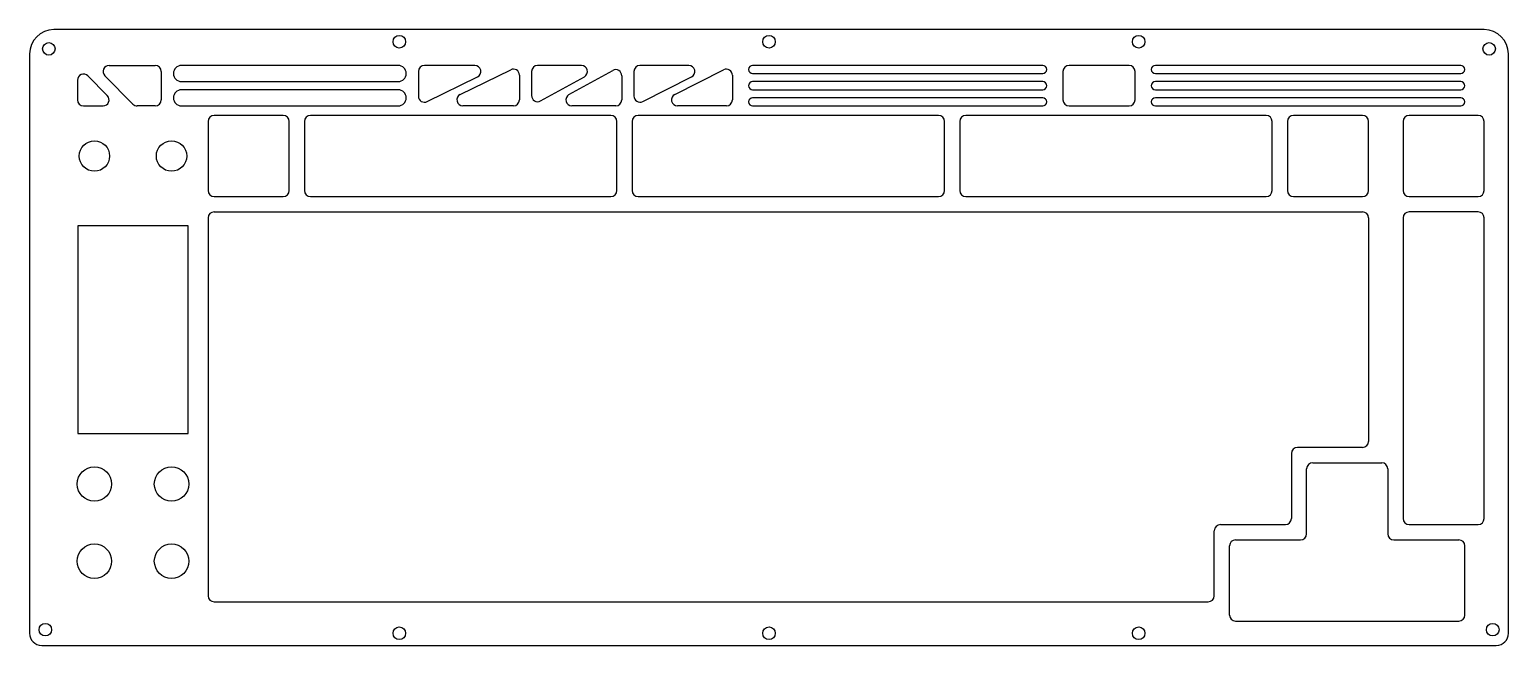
# Model space of a CAD drawing. Header units: millimetres. Extents: x 1 to 366, y 144 to 296.
import ezdxf

# ---------------------------------------------------------------- set-up
doc = ezdxf.new("R2010")
doc.units = ezdxf.units.MM
doc.layers.add('View009', color=7, linetype='CONTINUOUS')

msp = doc.modelspace()

# ---------------------------------------------------------------- linework, layer by layer
at = {"layer": 'View009'}
for p, q in [((360.252, 296.174), (6.8275, 296.174)), ((0.8275, 290.174), (0.8275, 147.174)), ((366.252, 147.174), (366.252, 290.174)), ((20.4794, 287.336), (31.8647, 287.336)), ((33.3647, 285.836), (33.3647, 278.836)), ((91.9086, 287.336), (38.3647, 287.336)), ((96.9086, 285.836), (96.9086, 279.741)), ((110.849, 287.336), (98.4086, 287.336)), ((107.266, 280.183), (119.707, 286.278)), ((124.867, 285.836), (124.867, 279.875)), ((137.186, 287.336), (126.367, 287.336)), ((134.118, 280.15), (144.938, 286.111)), ((150.161, 285.836), (150.161, 279.769)), ((163.724, 287.336), (151.661, 287.336)), ((160.26, 280.176), (172.323, 286.243)), ((251.184, 287.336), (179.497, 287.336)), ((179.497, 285.336), (251.184, 285.336)), ((256.184, 285.836), (256.184, 278.836)), ((272.506, 287.336), (257.684, 287.336)), ((274.006, 278.836), (274.006, 285.836)), ((354.473, 287.336), (279.006, 287.336)), ((279.006, 285.336), (354.473, 285.336)), ((12.6504, 283.695), (12.6504, 278.836)), ((15.2151, 284.752), (20.038, 279.893)), ((26.3623, 277.779), (19.4147, 284.779)), ((38.3647, 283.336), (91.9086, 283.336)), ((99.0685, 278.394), (111.509, 284.489)), ((121.867, 284.931), (121.867, 278.836)), ((127.09, 278.561), (137.91, 284.522)), ((147.161, 284.797), (147.161, 278.836)), ((152.335, 278.429), (164.398, 284.496)), ((174.497, 284.903), (174.497, 278.836)), ((251.184, 283.336), (179.497, 283.336)), ((354.473, 283.336), (279.006, 283.336)), ((91.9086, 281.336), (38.3647, 281.336)), ((179.497, 281.336), (251.184, 281.336)), ((251.184, 279.336), (179.497, 279.336)), ((279.006, 281.336), (354.473, 281.336)), ((354.473, 279.336), (279.006, 279.336)), ((14.1504, 277.336), (18.9734, 277.336)), ((31.8647, 277.336), (27.427, 277.336)), ((38.3647, 277.336), (91.9086, 277.336)), ((63.4775, 274.999), (46.4275, 274.999)), ((144.44, 274.999), (70.24, 274.999)), ((120.367, 277.336), (107.926, 277.336)), ((145.661, 277.336), (134.842, 277.336)), ((225.402, 274.999), (151.202, 274.999)), ((172.997, 277.336), (160.934, 277.336)), ((179.497, 277.336), (251.184, 277.336)), ((306.365, 274.999), (232.165, 274.999)), ((257.684, 277.336), (272.506, 277.336)), ((279.006, 277.336), (354.473, 277.336)), ((330.177, 274.999), (313.127, 274.999)), ((358.752, 274.999), (341.702, 274.999)), ((44.9275, 273.499), (44.9275, 256.449)), ((64.9775, 256.449), (64.9775, 273.499)), ((68.74, 273.499), (68.74, 256.449)), ((145.94, 256.449), (145.94, 273.499)), ((149.702, 273.499), (149.702, 256.449)), ((226.902, 256.449), (226.902, 273.499)), ((230.665, 273.499), (230.665, 256.449)), ((307.865, 256.449), (307.865, 273.499)), ((311.627, 273.499), (311.627, 256.449)), ((331.677, 256.449), (331.677, 273.499)), ((340.202, 273.499), (340.202, 256.449)), ((360.252, 256.449), (360.252, 273.499)), ((46.4275, 254.949), (63.4775, 254.949)), ((70.24, 254.949), (144.44, 254.949)), ((151.202, 254.949), (225.402, 254.949)), ((232.165, 254.949), (306.365, 254.949)), ((313.127, 254.949), (330.177, 254.949)), ((341.702, 254.949), (358.752, 254.949)), ((44.9275, 249.686), (44.9275, 156.436)), ((46.4275, 251.186), (330.177, 251.186)), ((331.677, 249.686), (331.677, 194.536)), ((340.202, 249.686), (340.202, 175.486)), ((358.752, 251.186), (341.702, 251.186)), ((360.252, 175.486), (360.252, 249.686)), ((12.7275, 247.711), (12.7275, 196.511)), ((40.0275, 247.711), (12.7275, 247.711)), ((40.0275, 196.511), (40.0275, 247.711)), ((12.7275, 196.511), (40.0275, 196.511)), ((312.627, 191.536), (312.627, 175.486)), ((330.177, 193.036), (314.127, 193.036)), ((316.39, 171.724), (316.39, 187.774)), ((317.89, 189.274), (334.94, 189.274)), ((336.44, 187.774), (336.44, 171.724)), ((293.577, 156.436), (293.577, 172.486)), ((295.077, 173.986), (311.127, 173.986)), ((341.702, 173.986), (358.752, 173.986)), ((297.34, 151.674), (297.34, 168.724)), ((298.84, 170.224), (314.89, 170.224)), ((337.94, 170.224), (353.99, 170.224)), ((355.49, 151.674), (355.49, 168.724)), ((46.4275, 154.936), (292.077, 154.936)), ((298.84, 150.174), (353.99, 150.174)), ((3.8275, 144.174), (363.252, 144.174))]:
    msp.add_line(p, q, dxfattribs=at)
for centre, radius in [((5.5849, 291.416), 1.55), ((92.1837, 293.174), 1.55), ((183.54, 293.174), 1.55), ((274.896, 293.174), 1.55), ((361.495, 291.416), 1.55), ((16.8525, 264.974), 3.75), ((35.9025, 264.974), 3.75), ((16.8525, 184.011), 4.25), ((35.9025, 184.011), 4.25), ((16.8525, 164.961), 4.25), ((35.9025, 164.961), 4.25), ((4.7062, 148.052), 1.55), ((92.1837, 147.174), 1.55), ((183.54, 147.174), 1.55), ((274.896, 147.174), 1.55), ((362.374, 148.052), 1.55)]:
    msp.add_circle(centre, radius, dxfattribs=at)
for centre, radius, start, end in [((6.8275, 290.174), 6, 90, 180), ((360.252, 290.174), 6, 0, 90), ((14.1504, 283.695), 1.5, 44.7847, 180), ((20.4794, 285.836), 1.5, 90, -135.215), ((31.8647, 285.836), 1.5, 0, 90), ((38.3647, 285.336), 2, 90, -90), ((91.9086, 285.336), 2, -90, 90), ((98.4086, 285.836), 1.5, 90, 180), ((110.849, 285.836), 1.5, -63.8993, 90), ((120.367, 284.931), 1.5, 0, 116.101), ((126.367, 285.836), 1.5, 90, 180), ((137.186, 285.836), 1.5, -61.1473, 90), ((145.661, 284.797), 1.5, 0, 118.853), ((151.661, 285.836), 1.5, 90, 180), ((163.724, 285.836), 1.5, -63.3013, 90), ((172.997, 284.903), 1.5, 0, 116.699), ((179.497, 286.336), 1, 90, -90), ((251.184, 286.336), 1, -90, 90), ((257.684, 285.836), 1.5, 90, 180), ((272.506, 285.836), 1.5, 0, 90), ((279.006, 286.336), 1, 90, -90), ((354.473, 286.336), 1, -90, 90), ((179.497, 282.336), 1, 90, -90), ((251.184, 282.336), 1, -90, 90), ((279.006, 282.336), 1, 90, -90), ((354.473, 282.336), 1, -90, 90), ((14.1504, 278.836), 1.5, 180, -90), ((18.9734, 278.836), 1.5, -90, 44.7847), ((27.427, 278.836), 1.5, -135.215, -90), ((31.8647, 278.836), 1.5, -90, 0), ((38.3647, 279.336), 2, 90, -90), ((91.9086, 279.336), 2, -90, 90), ((98.4086, 279.741), 1.5, 180, -63.8993), ((107.926, 278.836), 1.5, 116.101, -90), ((120.367, 278.836), 1.5, -90, 0), ((126.367, 279.875), 1.5, 180, -61.1473), ((134.842, 278.836), 1.5, 118.853, -90), ((145.661, 278.836), 1.5, -90, 0), ((151.661, 279.769), 1.5, 180, -63.3013), ((160.934, 278.836), 1.5, 116.699, -90), ((172.997, 278.836), 1.5, -90, 0), ((179.497, 278.336), 1, 90, -90), ((251.184, 278.336), 1, -90, 90), ((257.684, 278.836), 1.5, 180, -90), ((272.506, 278.836), 1.5, -90, 0), ((279.006, 278.336), 1, 90, -90), ((354.473, 278.336), 1, -90, 90), ((46.4275, 273.499), 1.5, 90, 180), ((63.4775, 273.499), 1.5, 0, 90), ((70.24, 273.499), 1.5, 90, 180), ((144.44, 273.499), 1.5, 0, 90), ((151.202, 273.499), 1.5, 90, 180), ((225.402, 273.499), 1.5, 0, 90), ((232.165, 273.499), 1.5, 90, 180), ((306.365, 273.499), 1.5, 0, 90), ((313.127, 273.499), 1.5, 90, 180), ((330.177, 273.499), 1.5, 0, 90), ((341.702, 273.499), 1.5, 90, 180), ((358.752, 273.499), 1.5, 0, 90), ((46.4275, 256.449), 1.5, 180, -90), ((63.4775, 256.449), 1.5, -90, 0), ((70.24, 256.449), 1.5, 180, -90), ((144.44, 256.449), 1.5, -90, 0), ((151.202, 256.449), 1.5, 180, -90), ((225.402, 256.449), 1.5, -90, 0), ((232.165, 256.449), 1.5, 180, -90), ((306.365, 256.449), 1.5, -90, 0), ((313.127, 256.449), 1.5, 180, -90), ((330.177, 256.449), 1.5, -90, 0), ((341.702, 256.449), 1.5, 180, -90), ((358.752, 256.449), 1.5, -90, 0), ((46.4275, 249.686), 1.5, 90, -180), ((330.177, 249.686), 1.5, 0, 90), ((341.702, 249.686), 1.5, 90, 180), ((358.752, 249.686), 1.5, 0, 90), ((330.177, 194.536), 1.5, -90, 0), ((314.127, 191.536), 1.5, 90, 180), ((317.89, 187.774), 1.5, 90, 180), ((334.94, 187.774), 1.5, 0, 90), ((311.127, 175.486), 1.5, -90, 0), ((341.702, 175.486), 1.5, -180, -90), ((358.752, 175.486), 1.5, -90, 0), ((295.077, 172.486), 1.5, 90, 180), ((298.84, 168.724), 1.5, 90, 180), ((314.89, 171.724), 1.5, -90, 0), ((337.94, 171.724), 1.5, -180, -90), ((353.99, 168.724), 1.5, 0, 90), ((46.4275, 156.436), 1.5, 180, -90), ((292.077, 156.436), 1.5, -90, 0), ((298.84, 151.674), 1.5, -180, -90), ((353.99, 151.674), 1.5, -90, 0), ((3.8275, 147.174), 3, -180, -90), ((363.252, 147.174), 3, -90, 0)]:
    msp.add_arc(centre, radius, start, end, dxfattribs=at)

doc.saveas('drawing.dxf')
